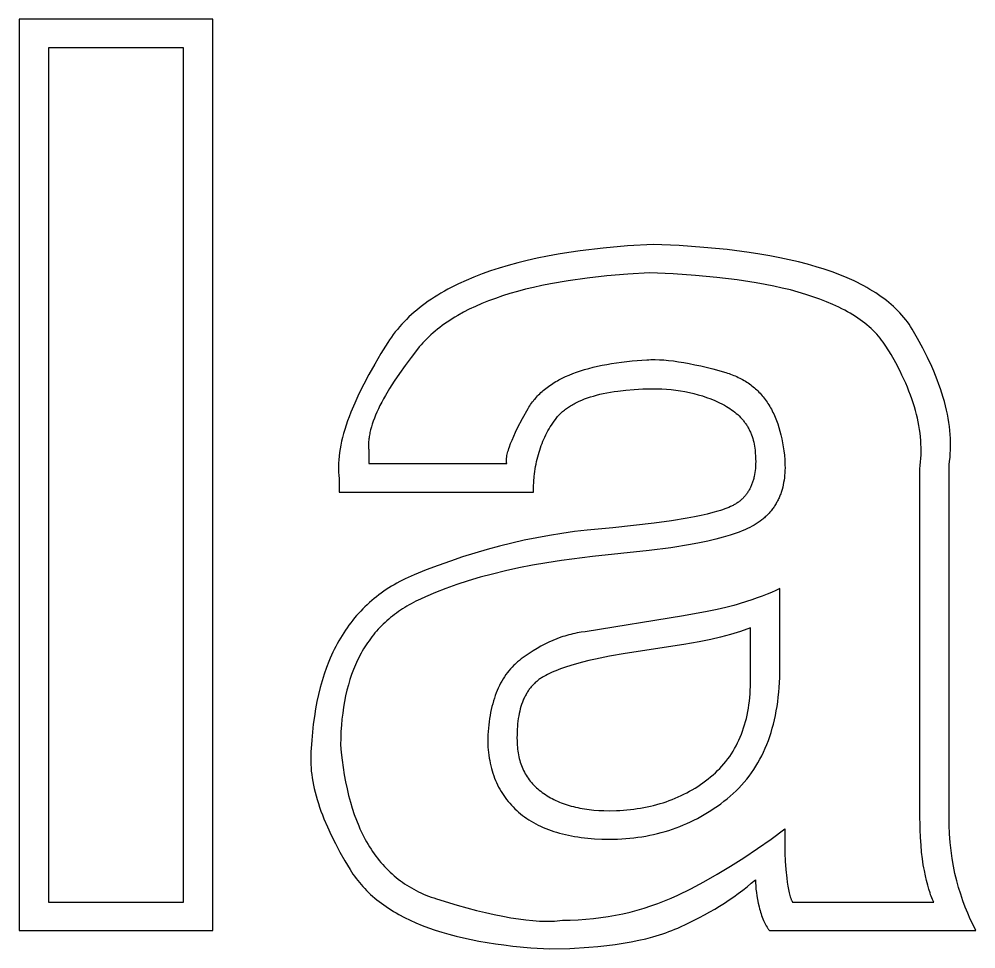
# Model space of a CAD drawing. Header units: millimetres. Extents: x -67 to 591, y -68 to 76.
# Drawn here: x 276.1 to 328.2, y -49.6 to 1 of the extents above; entities that cross this region are included whole.
import ezdxf

# ---------------------------------------------------------------- set-up
doc = ezdxf.new("R2010")
doc.units = ezdxf.units.MM
doc.header["$MEASUREMENT"] = 0
doc.layers.add('DEFAULT', color=7, linetype='Continuous')

msp = doc.modelspace()

# ---------------------------------------------------------------- linework, layer by layer
at = {"layer": 'DEFAULT'}
for points in [[(276.091, -48.596), (286.629, -48.596), (286.629, 0.969), (276.091, 0.969), (276.091, -48.596)], [(277.688, -0.583), (277.688, -47.044), (285.032, -47.044), (285.032, -0.583), (277.688, -0.583)], [(326.695, -23.274), (326.723, -23.073), (326.746, -22.871), (326.763, -22.667), (326.773, -22.46), (326.778, -22.252), (326.777, -22.042), (326.771, -21.83), (326.758, -21.616), (326.739, -21.4), (326.715, -21.181), (326.684, -20.961), (326.648, -20.739), (326.605, -20.515), (326.557, -20.289), (326.503, -20.061), (326.443, -19.831), (326.378, -19.599), (326.306, -19.366), (326.228, -19.13), (326.145, -18.892), (326.055, -18.652), (325.96, -18.41), (325.859, -18.166), (325.752, -17.921), (325.52, -17.423), (325.264, -16.918), (324.985, -16.405), (324.683, -15.884), (324.602, -15.753), (324.517, -15.625), (324.427, -15.498), (324.333, -15.374), (324.235, -15.251), (324.132, -15.13), (324.024, -15.01), (323.913, -14.893), (323.796, -14.778), (323.676, -14.664), (323.551, -14.552), (323.421, -14.442), (323.287, -14.334), (323.149, -14.228), (323.006, -14.124), (322.859, -14.021), (322.708, -13.92), (322.552, -13.822), (322.391, -13.725), (322.227, -13.63), (322.057, -13.536), (321.884, -13.445), (321.706, -13.355), (321.523, -13.268), (321.145, -13.098), (320.749, -12.936), (320.335, -12.781), (319.904, -12.633), (319.455, -12.493), (318.988, -12.361), (318.504, -12.235), (318.002, -12.118), (317.482, -12.007), (316.945, -11.904), (316.39, -11.809), (315.817, -11.72), (314.618, -11.566), (313.349, -11.442), (312.009, -11.348), (310.598, -11.283), (309.205, -11.366), (307.877, -11.484), (306.615, -11.634), (306.008, -11.722), (305.418, -11.818), (304.844, -11.922), (304.286, -12.035), (303.745, -12.156), (303.22, -12.286), (302.711, -12.424), (302.219, -12.57), (301.743, -12.724), (301.283, -12.887), (300.84, -13.058), (300.413, -13.237), (300.002, -13.425), (299.608, -13.621), (299.417, -13.722), (299.23, -13.826), (299.047, -13.931), (298.868, -14.038), (298.693, -14.148), (298.522, -14.26), (298.356, -14.373), (298.193, -14.489), (298.035, -14.607), (297.881, -14.727), (297.73, -14.849), (297.584, -14.973), (297.442, -15.099), (297.304, -15.227), (297.17, -15.358), (297.04, -15.49), (296.915, -15.625), (296.793, -15.761), (296.675, -15.9), (296.562, -16.041), (296.452, -16.183), (296.347, -16.328), (296.246, -16.475), (296.149, -16.624), (295.781, -17.216), (295.441, -17.791), (295.128, -18.349), (294.842, -18.89), (294.583, -19.414), (294.351, -19.921), (294.146, -20.41), (294.053, -20.649), (293.967, -20.883), (293.888, -21.113), (293.816, -21.339), (293.751, -21.56), (293.692, -21.777), (293.64, -21.99), (293.595, -22.198), (293.556, -22.403), (293.524, -22.603), (293.499, -22.799), (293.481, -22.99), (293.469, -23.177), (293.466, -23.269), (293.465, -23.36), (293.465, -23.45), (293.467, -23.539), (293.47, -23.627), (293.475, -23.714), (293.482, -23.799), (293.491, -23.884), (293.501, -23.967), (293.513, -24.05), (293.513, -24.755), (304.077, -24.755), (304.083, -24.464), (304.098, -24.178), (304.122, -23.898), (304.138, -23.76), (304.156, -23.624), (304.176, -23.489), (304.198, -23.356), (304.223, -23.224), (304.25, -23.094), (304.279, -22.965), (304.311, -22.838), (304.345, -22.712), (304.381, -22.587), (304.419, -22.464), (304.46, -22.343), (304.503, -22.223), (304.548, -22.104), (304.596, -21.987), (304.646, -21.871), (304.698, -21.757), (304.752, -21.644), (304.809, -21.533), (304.868, -21.423), (304.929, -21.315), (304.993, -21.208), (305.059, -21.103), (305.127, -20.999), (305.197, -20.896), (305.27, -20.795), (305.308, -20.746), (305.347, -20.697), (305.387, -20.648), (305.429, -20.601), (305.472, -20.554), (305.517, -20.508), (305.563, -20.463), (305.611, -20.418), (305.66, -20.375), (305.71, -20.332), (305.762, -20.29), (305.815, -20.248), (305.869, -20.207), (305.925, -20.167), (305.983, -20.128), (306.042, -20.09), (306.102, -20.052), (306.164, -20.015), (306.227, -19.979), (306.291, -19.943), (306.357, -19.909), (306.425, -19.875), (306.563, -19.809), (306.708, -19.746), (306.858, -19.687), (307.014, -19.63), (307.176, -19.576), (307.343, -19.526), (307.516, -19.478), (307.694, -19.433), (307.878, -19.392), (308.068, -19.353), (308.264, -19.317), (308.465, -19.285), (308.672, -19.255), (309.102, -19.205), (309.555, -19.167), (310.031, -19.14), (310.529, -19.126), (310.797, -19.128), (311.06, -19.137), (311.321, -19.153), (311.577, -19.175), (311.83, -19.204), (312.079, -19.24), (312.325, -19.283), (312.567, -19.333), (312.805, -19.389), (313.04, -19.453), (313.271, -19.523), (313.499, -19.6), (313.723, -19.683), (313.943, -19.774), (314.16, -19.871), (314.373, -19.976), (314.477, -20.03), (314.578, -20.087), (314.676, -20.146), (314.771, -20.206), (314.862, -20.269), (314.951, -20.334), (315.036, -20.4), (315.118, -20.469), (315.198, -20.539), (315.274, -20.612), (315.347, -20.686), (315.382, -20.724), (315.416, -20.762), (315.45, -20.801), (315.483, -20.841), (315.515, -20.881), (315.547, -20.921), (315.577, -20.962), (315.607, -21.003), (315.636, -21.045), (315.664, -21.088), (315.692, -21.13), (315.719, -21.174), (315.744, -21.218), (315.77, -21.262), (315.794, -21.307), (315.818, -21.352), (315.84, -21.398), (315.862, -21.444), (315.884, -21.491), (315.904, -21.538), (315.924, -21.586), (315.943, -21.634), (315.978, -21.732), (316.011, -21.832), (316.04, -21.934), (316.066, -22.038), (316.089, -22.144), (316.109, -22.252), (316.126, -22.361), (316.14, -22.473), (316.15, -22.587), (316.165, -22.836), (316.169, -22.967), (316.171, -23.094), (316.168, -23.219), (316.163, -23.341), (316.154, -23.46), (316.143, -23.576), (316.128, -23.69), (316.109, -23.8), (316.088, -23.907), (316.076, -23.96), (316.063, -24.012), (316.05, -24.063), (316.035, -24.114), (316.02, -24.164), (316.004, -24.213), (315.988, -24.261), (315.97, -24.309), (315.952, -24.355), (315.932, -24.402), (315.912, -24.447), (315.892, -24.492), (315.87, -24.536), (315.848, -24.579), (315.825, -24.622), (315.801, -24.664), (315.776, -24.705), (315.75, -24.745), (315.724, -24.785), (315.697, -24.824), (315.668, -24.862), (315.64, -24.899), (315.61, -24.936), (315.58, -24.972), (315.548, -25.008), (315.516, -25.042), (315.483, -25.076), (315.45, -25.109), (315.415, -25.142), (315.38, -25.174), (315.344, -25.205), (315.307, -25.235), (315.27, -25.265), (315.231, -25.293), (315.192, -25.322), (315.152, -25.349), (315.111, -25.376), (315.069, -25.402), (315.027, -25.427), (314.983, -25.451), (314.939, -25.475), (314.894, -25.498), (314.849, -25.521), (314.802, -25.542), (314.705, -25.585), (314.601, -25.626), (314.491, -25.668), (314.374, -25.709), (314.25, -25.75), (314.12, -25.79), (313.839, -25.869), (313.532, -25.947), (313.198, -26.022), (312.838, -26.097), (312.451, -26.169), (311.598, -26.309), (310.639, -26.442), (308.402, -26.687), (307.01, -26.814), (306.318, -26.898), (305.629, -26.995), (304.944, -27.107), (304.26, -27.233), (303.58, -27.372), (302.903, -27.525), (302.228, -27.692), (301.557, -27.873), (300.888, -28.068), (300.222, -28.277), (299.558, -28.499), (298.898, -28.735), (298.24, -28.985), (297.586, -29.249), (297.424, -29.318), (297.264, -29.39), (297.106, -29.464), (296.951, -29.54), (296.799, -29.619), (296.648, -29.701), (296.501, -29.785), (296.355, -29.871), (296.212, -29.96), (296.071, -30.052), (295.933, -30.146), (295.796, -30.242), (295.663, -30.341), (295.531, -30.442), (295.402, -30.546), (295.276, -30.653), (295.152, -30.762), (295.03, -30.873), (294.91, -30.987), (294.793, -31.103), (294.678, -31.222), (294.566, -31.344), (294.456, -31.467), (294.348, -31.594), (294.243, -31.723), (294.14, -31.854), (294.04, -31.988), (293.942, -32.124), (293.846, -32.263), (293.752, -32.405), (293.661, -32.548), (293.573, -32.695), (293.486, -32.844), (293.402, -32.995), (293.321, -33.149), (293.241, -33.305), (293.165, -33.464), (293.09, -33.625), (293.018, -33.789), (292.948, -33.955), (292.816, -34.295), (292.693, -34.646), (292.58, -35.006), (292.476, -35.376), (292.381, -35.756), (292.296, -36.146), (292.221, -36.546), (292.155, -36.956), (292.098, -37.376), (292.051, -37.806), (292.014, -38.246), (291.985, -38.696), (291.97, -38.864), (291.961, -39.035), (291.956, -39.208), (291.957, -39.383), (291.963, -39.561), (291.974, -39.742), (291.99, -39.925), (292.012, -40.11), (292.039, -40.298), (292.071, -40.488), (292.108, -40.68), (292.151, -40.875), (292.199, -41.072), (292.252, -41.272), (292.31, -41.474), (292.374, -41.679), (292.443, -41.886), (292.517, -42.095), (292.596, -42.307), (292.68, -42.521), (292.865, -42.957), (293.071, -43.403), (293.298, -43.858), (293.545, -44.323), (293.814, -44.797), (294.103, -45.281), (294.18, -45.403), (294.259, -45.522), (294.341, -45.64), (294.427, -45.757), (294.515, -45.871), (294.606, -45.984), (294.701, -46.095), (294.798, -46.204), (294.898, -46.312), (295.001, -46.418), (295.107, -46.522), (295.216, -46.625), (295.328, -46.726), (295.443, -46.825), (295.561, -46.922), (295.682, -47.018), (295.806, -47.112), (295.933, -47.204), (296.063, -47.294), (296.195, -47.383), (296.331, -47.47), (296.47, -47.556), (296.612, -47.639), (296.756, -47.721), (297.054, -47.88), (297.364, -48.032), (297.686, -48.176), (298.02, -48.315), (298.365, -48.446), (298.722, -48.57), (299.092, -48.688), (299.473, -48.798), (299.866, -48.902), (300.27, -48.999), (300.687, -49.089), (301.115, -49.172), (301.556, -49.248), (302.008, -49.318), (302.472, -49.38), (302.948, -49.436), (303.935, -49.526), (304.97, -49.59), (306.066, -49.562), (307.098, -49.501), (307.589, -49.459), (308.065, -49.409), (308.524, -49.35), (308.967, -49.284), (309.394, -49.209), (309.804, -49.126), (310.199, -49.036), (310.577, -48.937), (310.939, -48.83), (311.114, -48.773), (311.285, -48.715), (311.452, -48.654), (311.614, -48.592), (311.773, -48.527), (311.928, -48.461), (312.528, -48.183), (313.108, -47.891), (313.391, -47.739), (313.668, -47.584), (313.94, -47.425), (314.207, -47.263), (314.469, -47.097), (314.725, -46.927), (314.977, -46.754), (315.223, -46.577), (315.465, -46.397), (315.701, -46.213), (315.932, -46.025), (316.158, -45.833), (316.159, -45.915), (316.161, -45.998), (316.171, -46.167), (316.187, -46.343), (316.209, -46.524), (316.237, -46.71), (316.271, -46.902), (316.311, -47.1), (316.357, -47.304), (316.383, -47.405), (316.409, -47.504), (316.437, -47.6), (316.467, -47.694), (316.497, -47.784), (316.529, -47.872), (316.562, -47.957), (316.597, -48.039), (316.633, -48.119), (316.67, -48.195), (316.709, -48.269), (316.749, -48.34), (316.79, -48.408), (316.832, -48.474), (316.854, -48.505), (316.876, -48.536), (316.899, -48.567), (316.921, -48.596), (328.153, -48.596), (327.997, -48.292), (327.849, -47.977), (327.707, -47.653), (327.574, -47.318), (327.447, -46.975), (327.328, -46.621), (327.216, -46.257), (327.111, -45.884), (327.063, -45.693), (327.017, -45.498), (326.974, -45.3), (326.934, -45.097), (326.864, -44.68), (326.806, -44.247), (326.76, -43.798), (326.726, -43.334), (326.704, -42.855), (326.695, -23.274)], [(325.098, -42.148), (325.098, -23.485), (325.124, -23.297), (325.145, -23.107), (325.16, -22.915), (325.17, -22.723), (325.174, -22.529), (325.173, -22.334), (325.167, -22.138), (325.155, -21.94), (325.138, -21.741), (325.116, -21.541), (325.088, -21.34), (325.055, -21.137), (325.016, -20.933), (324.972, -20.728), (324.923, -20.522), (324.868, -20.314), (324.808, -20.105), (324.743, -19.895), (324.672, -19.684), (324.595, -19.471), (324.514, -19.257), (324.427, -19.042), (324.334, -18.825), (324.236, -18.608), (324.133, -18.389), (324.025, -18.168), (323.791, -17.724), (323.536, -17.275), (323.26, -16.82), (323.186, -16.707), (323.108, -16.595), (323.026, -16.485), (322.94, -16.377), (322.85, -16.27), (322.756, -16.164), (322.658, -16.061), (322.556, -15.959), (322.45, -15.858), (322.34, -15.759), (322.226, -15.662), (322.107, -15.567), (321.985, -15.473), (321.859, -15.38), (321.728, -15.29), (321.594, -15.201), (321.455, -15.113), (321.313, -15.027), (321.166, -14.943), (321.016, -14.861), (320.861, -14.78), (320.703, -14.7), (320.54, -14.623), (320.373, -14.547), (320.028, -14.399), (319.666, -14.259), (319.288, -14.124), (318.894, -13.997), (318.484, -13.875), (318.057, -13.76), (317.615, -13.652), (317.156, -13.55), (316.681, -13.455), (316.19, -13.366), (315.16, -13.208), (314.065, -13.076), (312.905, -12.969), (311.681, -12.889), (310.392, -12.835), (309.208, -12.901), (308.077, -12.993), (306.999, -13.11), (305.973, -13.253), (305, -13.422), (304.533, -13.516), (304.079, -13.617), (303.639, -13.724), (303.212, -13.837), (302.798, -13.957), (302.397, -14.083), (302.009, -14.215), (301.634, -14.354), (301.273, -14.499), (300.925, -14.651), (300.589, -14.809), (300.268, -14.974), (299.959, -15.145), (299.809, -15.233), (299.663, -15.322), (299.52, -15.414), (299.381, -15.506), (299.245, -15.601), (299.112, -15.697), (298.982, -15.794), (298.856, -15.893), (298.732, -15.994), (298.613, -16.096), (298.496, -16.2), (298.383, -16.306), (298.273, -16.413), (298.166, -16.522), (298.063, -16.632), (297.963, -16.744), (297.866, -16.858), (297.773, -16.973), (297.418, -17.43), (297.089, -17.872), (296.785, -18.3), (296.506, -18.714), (296.252, -19.113), (296.023, -19.498), (295.919, -19.685), (295.82, -19.869), (295.728, -20.049), (295.642, -20.225), (295.563, -20.398), (295.49, -20.567), (295.423, -20.733), (295.362, -20.895), (295.308, -21.053), (295.26, -21.208), (295.218, -21.359), (295.2, -21.434), (295.183, -21.507), (295.168, -21.58), (295.154, -21.651), (295.142, -21.722), (295.131, -21.792), (295.122, -21.861), (295.115, -21.929), (295.109, -21.996), (295.105, -22.062), (295.102, -22.127), (295.101, -22.192), (295.101, -22.255), (295.103, -22.318), (295.107, -22.38), (295.112, -22.44), (295.119, -22.5), (295.127, -22.559), (295.127, -23.203), (302.63, -23.203), (302.627, -23.192), (302.624, -23.181), (302.622, -23.17), (302.62, -23.159), (302.618, -23.147), (302.617, -23.136), (302.614, -23.112), (302.612, -23.087), (302.61, -23.061), (302.61, -23.035), (302.61, -23.007), (302.611, -22.979), (302.612, -22.95), (302.614, -22.921), (302.618, -22.89), (302.621, -22.859), (302.626, -22.827), (302.631, -22.794), (302.637, -22.76), (302.651, -22.691), (302.668, -22.618), (302.689, -22.541), (302.712, -22.462), (302.738, -22.379), (302.767, -22.294), (302.833, -22.112), (302.912, -21.918), (303.002, -21.711), (303.104, -21.492), (303.218, -21.259), (303.481, -20.756), (303.791, -20.201), (303.834, -20.129), (303.878, -20.058), (303.924, -19.988), (303.972, -19.918), (304.021, -19.85), (304.073, -19.783), (304.126, -19.717), (304.181, -19.652), (304.237, -19.588), (304.296, -19.524), (304.356, -19.462), (304.418, -19.401), (304.481, -19.341), (304.547, -19.281), (304.614, -19.223), (304.683, -19.166), (304.753, -19.11), (304.826, -19.054), (304.9, -19), (304.976, -18.947), (305.053, -18.894), (305.133, -18.843), (305.214, -18.792), (305.297, -18.743), (305.381, -18.695), (305.468, -18.647), (305.646, -18.555), (305.831, -18.467), (306.023, -18.383), (306.222, -18.303), (306.428, -18.227), (306.641, -18.155), (306.861, -18.086), (307.088, -18.022), (307.322, -17.961), (307.563, -17.905), (307.812, -17.852), (308.067, -17.804), (308.329, -17.759), (308.598, -17.718), (308.874, -17.682), (309.447, -17.62), (310.255, -17.557), (310.362, -17.551), (310.471, -17.548), (310.583, -17.546), (310.697, -17.546), (310.933, -17.553), (311.179, -17.567), (311.435, -17.59), (311.701, -17.62), (311.977, -17.659), (312.263, -17.705), (312.559, -17.759), (312.865, -17.821), (313.181, -17.891), (313.843, -18.055), (314.545, -18.251), (314.635, -18.278), (314.723, -18.307), (314.81, -18.337), (314.896, -18.368), (314.981, -18.402), (315.064, -18.436), (315.146, -18.472), (315.227, -18.51), (315.307, -18.549), (315.385, -18.59), (315.462, -18.632), (315.538, -18.675), (315.613, -18.72), (315.686, -18.767), (315.758, -18.815), (315.829, -18.864), (315.899, -18.915), (315.967, -18.968), (316.034, -19.022), (316.1, -19.077), (316.164, -19.134), (316.228, -19.192), (316.29, -19.252), (316.351, -19.314), (316.41, -19.376), (316.468, -19.441), (316.525, -19.507), (316.581, -19.574), (316.636, -19.643), (316.689, -19.713), (316.741, -19.785), (316.792, -19.858), (316.841, -19.933), (316.89, -20.009), (316.937, -20.087), (316.982, -20.166), (317.027, -20.247), (317.07, -20.329), (317.112, -20.413), (317.153, -20.498), (317.192, -20.585), (317.231, -20.673), (317.268, -20.763), (317.303, -20.854), (317.371, -21.04), (317.434, -21.233), (317.491, -21.432), (317.544, -21.636), (317.592, -21.847), (317.634, -22.063), (317.672, -22.286), (317.704, -22.514), (317.732, -22.748), (317.754, -22.989), (317.762, -23.137), (317.766, -23.284), (317.767, -23.427), (317.764, -23.568), (317.757, -23.707), (317.747, -23.843), (317.733, -23.976), (317.715, -24.107), (317.694, -24.235), (317.669, -24.361), (317.64, -24.484), (317.608, -24.605), (317.572, -24.723), (317.553, -24.781), (317.533, -24.838), (317.512, -24.895), (317.49, -24.951), (317.467, -25.006), (317.443, -25.061), (317.419, -25.115), (317.393, -25.169), (317.366, -25.222), (317.339, -25.274), (317.311, -25.325), (317.281, -25.376), (317.251, -25.427), (317.22, -25.476), (317.188, -25.525), (317.155, -25.574), (317.122, -25.621), (317.087, -25.669), (317.051, -25.715), (317.015, -25.761), (316.977, -25.806), (316.939, -25.85), (316.9, -25.894), (316.86, -25.938), (316.819, -25.98), (316.777, -26.022), (316.734, -26.063), (316.69, -26.104), (316.645, -26.144), (316.6, -26.183), (316.553, -26.222), (316.506, -26.26), (316.408, -26.334), (316.307, -26.406), (316.203, -26.475), (316.148, -26.509), (316.092, -26.542), (315.975, -26.609), (315.85, -26.673), (315.718, -26.737), (315.579, -26.8), (315.433, -26.862), (315.279, -26.922), (315.118, -26.981), (314.95, -27.04), (314.775, -27.097), (314.403, -27.208), (314.001, -27.314), (313.571, -27.416), (313.112, -27.513), (312.624, -27.606), (311.561, -27.778), (310.382, -27.932), (307.298, -28.245), (305.613, -28.466), (304.809, -28.592), (304.031, -28.73), (303.279, -28.877), (302.553, -29.036), (301.853, -29.205), (301.179, -29.385), (300.531, -29.576), (299.909, -29.777), (299.313, -29.989), (298.742, -30.212), (298.198, -30.446), (297.936, -30.567), (297.68, -30.69), (297.555, -30.753), (297.431, -30.819), (297.31, -30.886), (297.19, -30.955), (297.073, -31.025), (296.957, -31.098), (296.843, -31.172), (296.732, -31.249), (296.622, -31.327), (296.514, -31.407), (296.408, -31.489), (296.304, -31.573), (296.202, -31.658), (296.102, -31.746), (296.004, -31.835), (295.908, -31.926), (295.814, -32.019), (295.721, -32.114), (295.631, -32.211), (295.543, -32.31), (295.456, -32.41), (295.372, -32.513), (295.289, -32.617), (295.209, -32.723), (295.13, -32.831), (295.054, -32.941), (294.979, -33.052), (294.906, -33.166), (294.835, -33.281), (294.766, -33.398), (294.699, -33.517), (294.634, -33.638), (294.571, -33.761), (294.51, -33.886), (294.451, -34.012), (294.394, -34.141), (294.339, -34.271), (294.285, -34.403), (294.184, -34.673), (294.091, -34.95), (294.006, -35.234), (293.929, -35.526), (293.859, -35.826), (293.797, -36.133), (293.743, -36.447), (293.697, -36.769), (293.658, -37.098), (293.628, -37.434), (293.605, -37.778), (293.59, -38.13), (293.582, -38.489), (293.621, -38.915), (293.667, -39.331), (293.721, -39.736), (293.784, -40.131), (293.854, -40.515), (293.933, -40.889), (294.019, -41.251), (294.114, -41.604), (294.216, -41.945), (294.327, -42.276), (294.446, -42.596), (294.573, -42.906), (294.639, -43.057), (294.707, -43.205), (294.778, -43.351), (294.85, -43.494), (294.925, -43.634), (295.001, -43.772), (295.079, -43.907), (295.16, -44.039), (295.242, -44.168), (295.327, -44.295), (295.413, -44.42), (295.502, -44.541), (295.592, -44.66), (295.685, -44.777), (295.779, -44.891), (295.876, -45.002), (295.974, -45.11), (296.075, -45.216), (296.178, -45.319), (296.282, -45.419), (296.389, -45.517), (296.497, -45.612), (296.608, -45.705), (296.72, -45.794), (296.835, -45.882), (296.952, -45.966), (297.07, -46.048), (297.191, -46.127), (297.314, -46.204), (297.438, -46.278), (297.565, -46.349), (297.694, -46.417), (297.824, -46.483), (297.957, -46.547), (298.092, -46.607), (298.228, -46.665), (298.367, -46.72), (298.508, -46.773), (298.651, -46.823), (298.795, -46.87), (299.923, -47.211), (300.973, -47.495), (301.47, -47.617), (301.947, -47.725), (302.404, -47.818), (302.843, -47.898), (303.262, -47.964), (303.662, -48.016), (304.042, -48.055), (304.404, -48.079), (304.577, -48.086), (304.746, -48.089), (304.909, -48.089), (305.068, -48.086), (305.223, -48.079), (305.372, -48.069), (305.516, -48.055), (305.656, -48.038), (306.083, -48.028), (306.506, -48.009), (306.924, -47.98), (307.337, -47.94), (307.746, -47.89), (308.15, -47.83), (308.549, -47.76), (308.943, -47.679), (309.333, -47.588), (309.718, -47.487), (310.099, -47.376), (310.474, -47.255), (310.845, -47.123), (311.212, -46.981), (311.573, -46.829), (311.93, -46.667), (312.642, -46.318), (313.358, -45.94), (314.079, -45.533), (314.804, -45.097), (315.535, -44.632), (316.27, -44.139), (317.01, -43.616), (317.754, -43.065), (317.754, -43.971), (317.761, -44.391), (317.781, -44.826), (317.813, -45.275), (317.859, -45.738), (317.887, -45.964), (317.918, -46.173), (317.953, -46.363), (317.971, -46.451), (317.991, -46.535), (318.011, -46.615), (318.031, -46.689), (318.053, -46.76), (318.076, -46.826), (318.087, -46.857), (318.099, -46.887), (318.111, -46.916), (318.123, -46.944), (318.136, -46.971), (318.148, -46.996), (318.161, -47.021), (318.174, -47.044), (325.862, -47.044), (325.827, -46.974), (325.793, -46.898), (325.76, -46.818), (325.726, -46.733), (325.693, -46.643), (325.661, -46.548), (325.596, -46.343), (325.533, -46.119), (325.47, -45.876), (325.409, -45.613), (325.35, -45.331), (325.321, -45.181), (325.294, -45.026), (325.245, -44.694), (325.203, -44.336), (325.169, -43.951), (325.141, -43.54), (325.119, -43.102), (325.098, -42.148)], [(317.477, -30), (317.265, -30.101), (317.037, -30.203), (316.793, -30.304), (316.533, -30.405), (316.258, -30.507), (315.966, -30.608), (315.336, -30.811), (315.163, -30.862), (314.975, -30.914), (314.552, -31.02), (314.069, -31.13), (313.524, -31.242), (312.252, -31.477), (306.891, -32.346), (306.67, -32.376), (306.56, -32.393), (306.449, -32.413), (306.339, -32.435), (306.229, -32.459), (306.119, -32.486), (306.009, -32.514), (305.9, -32.544), (305.79, -32.577), (305.681, -32.611), (305.572, -32.648), (305.354, -32.728), (305.136, -32.816), (304.919, -32.912), (304.703, -33.017), (304.487, -33.13), (304.272, -33.251), (304.057, -33.381), (303.843, -33.52), (303.629, -33.666), (303.416, -33.822), (303.311, -33.903), (303.26, -33.945), (303.209, -33.988), (303.16, -34.032), (303.111, -34.076), (303.063, -34.122), (303.015, -34.168), (302.923, -34.263), (302.833, -34.362), (302.747, -34.464), (302.663, -34.57), (302.583, -34.679), (302.506, -34.791), (302.432, -34.907), (302.361, -35.027), (302.293, -35.15), (302.228, -35.276), (302.167, -35.406), (302.108, -35.539), (302.052, -35.676), (302, -35.816), (301.95, -35.96), (301.904, -36.107), (301.861, -36.258), (301.821, -36.412), (301.783, -36.57), (301.749, -36.731), (301.718, -36.895), (301.691, -37.063), (301.666, -37.235), (301.644, -37.409), (301.626, -37.588), (301.61, -37.77), (301.597, -37.955), (301.588, -38.144), (301.59, -38.303), (301.596, -38.459), (301.604, -38.614), (301.616, -38.767), (301.631, -38.917), (301.65, -39.065), (301.671, -39.211), (301.696, -39.355), (301.724, -39.497), (301.756, -39.636), (301.79, -39.773), (301.828, -39.909), (301.869, -40.042), (301.914, -40.172), (301.961, -40.301), (302.012, -40.427), (302.067, -40.552), (302.124, -40.674), (302.185, -40.794), (302.249, -40.911), (302.316, -41.027), (302.386, -41.14), (302.46, -41.251), (302.537, -41.361), (302.617, -41.467), (302.701, -41.572), (302.788, -41.675), (302.878, -41.775), (302.971, -41.873), (303.067, -41.969), (303.167, -42.063), (303.27, -42.155), (303.376, -42.244), (303.486, -42.33), (303.598, -42.414), (303.714, -42.495), (303.832, -42.573), (303.954, -42.648), (304.078, -42.72), (304.206, -42.79), (304.337, -42.857), (304.471, -42.921), (304.608, -42.983), (304.748, -43.041), (304.891, -43.097), (305.037, -43.15), (305.187, -43.2), (305.339, -43.248), (305.494, -43.293), (305.653, -43.334), (305.814, -43.374), (305.979, -43.41), (306.147, -43.444), (306.318, -43.474), (306.492, -43.502), (306.669, -43.528), (307.032, -43.57), (307.408, -43.601), (307.795, -43.621), (308.196, -43.629), (308.425, -43.627), (308.653, -43.621), (308.879, -43.61), (309.103, -43.595), (309.325, -43.576), (309.545, -43.552), (309.763, -43.524), (309.98, -43.492), (310.194, -43.455), (310.407, -43.415), (310.618, -43.37), (310.827, -43.32), (311.034, -43.266), (311.239, -43.208), (311.442, -43.146), (311.644, -43.08), (311.843, -43.009), (312.041, -42.934), (312.237, -42.854), (312.431, -42.77), (312.623, -42.682), (312.813, -42.59), (313.002, -42.493), (313.188, -42.392), (313.373, -42.287), (313.555, -42.177), (313.736, -42.064), (313.915, -41.945), (314.092, -41.823), (314.267, -41.696), (314.441, -41.565), (314.612, -41.43), (314.78, -41.29), (314.943, -41.146), (315.101, -40.998), (315.254, -40.846), (315.402, -40.689), (315.544, -40.528), (315.682, -40.362), (315.814, -40.193), (315.942, -40.019), (316.064, -39.84), (316.182, -39.658), (316.294, -39.471), (316.401, -39.28), (316.503, -39.084), (316.601, -38.885), (316.693, -38.68), (316.78, -38.472), (316.862, -38.259), (316.938, -38.042), (317.01, -37.821), (317.077, -37.596), (317.139, -37.366), (317.195, -37.132), (317.247, -36.893), (317.293, -36.65), (317.335, -36.403), (317.371, -36.152), (317.402, -35.896), (317.428, -35.636), (317.45, -35.372), (317.466, -35.104), (317.477, -34.831), (317.477, -30)], [(315.883, -35.314), (315.883, -32.139), (315.338, -32.324), (314.797, -32.489), (314.261, -32.634), (313.73, -32.761), (313.099, -32.887), (312.264, -33.032), (309.065, -33.523), (308.221, -33.673), (307.448, -33.833), (307.089, -33.916), (306.747, -34.002), (306.423, -34.09), (306.116, -34.18), (305.828, -34.273), (305.557, -34.367), (305.304, -34.465), (305.184, -34.514), (305.069, -34.564), (304.958, -34.615), (304.852, -34.666), (304.75, -34.718), (304.652, -34.771), (304.605, -34.797), (304.558, -34.825), (304.513, -34.854), (304.468, -34.883), (304.423, -34.913), (304.38, -34.945), (304.337, -34.977), (304.296, -35.01), (304.254, -35.044), (304.214, -35.079), (304.175, -35.114), (304.136, -35.151), (304.098, -35.188), (304.061, -35.227), (304.024, -35.266), (303.989, -35.306), (303.954, -35.347), (303.919, -35.389), (303.886, -35.432), (303.854, -35.476), (303.822, -35.52), (303.791, -35.566), (303.76, -35.612), (303.731, -35.66), (303.702, -35.708), (303.674, -35.757), (303.647, -35.807), (303.621, -35.858), (303.595, -35.909), (303.57, -35.962), (303.546, -36.015), (303.523, -36.07), (303.5, -36.125), (303.478, -36.181), (303.437, -36.296), (303.399, -36.415), (303.364, -36.537), (303.332, -36.663), (303.303, -36.792), (303.278, -36.925), (303.255, -37.062), (303.235, -37.202), (303.219, -37.345), (303.205, -37.492), (303.195, -37.643), (303.188, -37.797), (303.184, -37.955), (303.183, -38.117), (303.185, -38.282), (303.188, -38.395), (303.194, -38.506), (303.202, -38.616), (303.213, -38.724), (303.226, -38.831), (303.242, -38.935), (303.261, -39.039), (303.282, -39.14), (303.306, -39.24), (303.332, -39.338), (303.361, -39.435), (303.392, -39.53), (303.426, -39.623), (303.462, -39.715), (303.502, -39.805), (303.543, -39.894), (303.587, -39.98), (303.634, -40.066), (303.683, -40.149), (303.735, -40.231), (303.79, -40.311), (303.847, -40.39), (303.906, -40.467), (303.968, -40.542), (304.033, -40.616), (304.1, -40.688), (304.17, -40.758), (304.243, -40.827), (304.317, -40.894), (304.395, -40.959), (304.475, -41.023), (304.558, -41.085), (304.643, -41.146), (304.729, -41.204), (304.818, -41.261), (304.908, -41.315), (305.001, -41.368), (305.095, -41.419), (305.191, -41.468), (305.289, -41.515), (305.388, -41.56), (305.49, -41.604), (305.593, -41.645), (305.699, -41.685), (305.806, -41.722), (305.915, -41.758), (306.026, -41.792), (306.139, -41.824), (306.253, -41.854), (306.37, -41.882), (306.488, -41.908), (306.608, -41.933), (306.73, -41.955), (306.854, -41.976), (307.108, -42.011), (307.368, -42.039), (307.637, -42.059), (307.912, -42.072), (308.196, -42.077), (308.59, -42.07), (308.784, -42.061), (308.976, -42.048), (309.166, -42.033), (309.355, -42.014), (309.541, -41.992), (309.726, -41.966), (309.909, -41.937), (310.09, -41.905), (310.268, -41.87), (310.445, -41.831), (310.62, -41.788), (310.794, -41.743), (310.965, -41.694), (311.134, -41.642), (311.302, -41.586), (311.467, -41.527), (311.631, -41.465), (311.792, -41.399), (311.952, -41.33), (312.11, -41.258), (312.266, -41.182), (312.42, -41.104), (312.572, -41.021), (312.723, -40.936), (312.871, -40.847), (313.017, -40.754), (313.162, -40.659), (313.304, -40.56), (313.445, -40.458), (313.584, -40.352), (313.72, -40.243), (313.851, -40.131), (313.979, -40.016), (314.102, -39.898), (314.221, -39.776), (314.336, -39.652), (314.447, -39.524), (314.554, -39.393), (314.657, -39.259), (314.756, -39.122), (314.85, -38.982), (314.941, -38.839), (315.027, -38.692), (315.109, -38.543), (315.187, -38.39), (315.261, -38.234), (315.331, -38.075), (315.397, -37.913), (315.458, -37.748), (315.516, -37.579), (315.569, -37.408), (315.618, -37.233), (315.663, -37.055), (315.704, -36.874), (315.741, -36.69), (315.774, -36.503), (315.802, -36.313), (315.827, -36.119), (315.847, -35.923), (315.863, -35.723), (315.875, -35.52), (315.883, -35.314)]]:
    msp.add_lwpolyline(points, dxfattribs=at)

doc.saveas('drawing.dxf')
